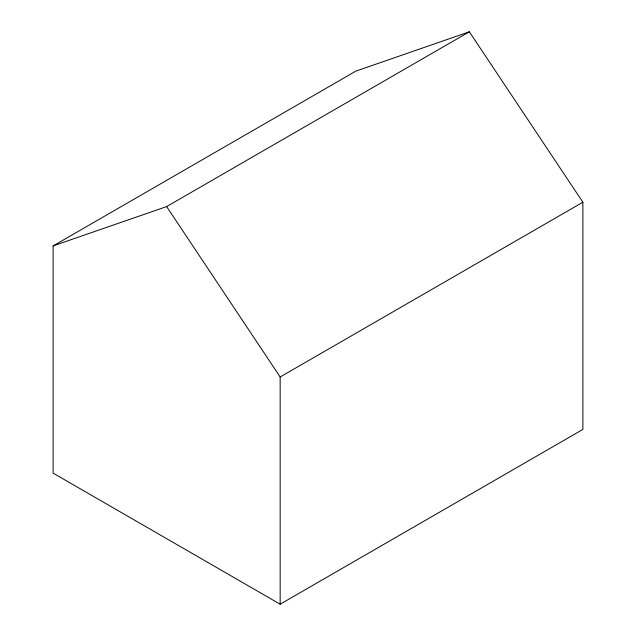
<?xml version="1.0" encoding="UTF-8"?>
<svg xmlns="http://www.w3.org/2000/svg" width="636" height="636" viewBox="0 0 636 636"><rect width="100%" height="100%" fill="white"/><g stroke="black" fill="none" stroke-linecap="round" stroke-linejoin="round"><path stroke-width="0.95" d="M53.114 245.901L355.842 71.129L469.36 31.8L582.886 202.208L582.886 429.419L280.158 604.2L53.114 473.12L53.114 245.901L166.64 206.581L469.36 31.8M280.158 604.2L280.158 376.989L582.886 202.208M166.64 206.581L280.158 376.989"/></g></svg>
